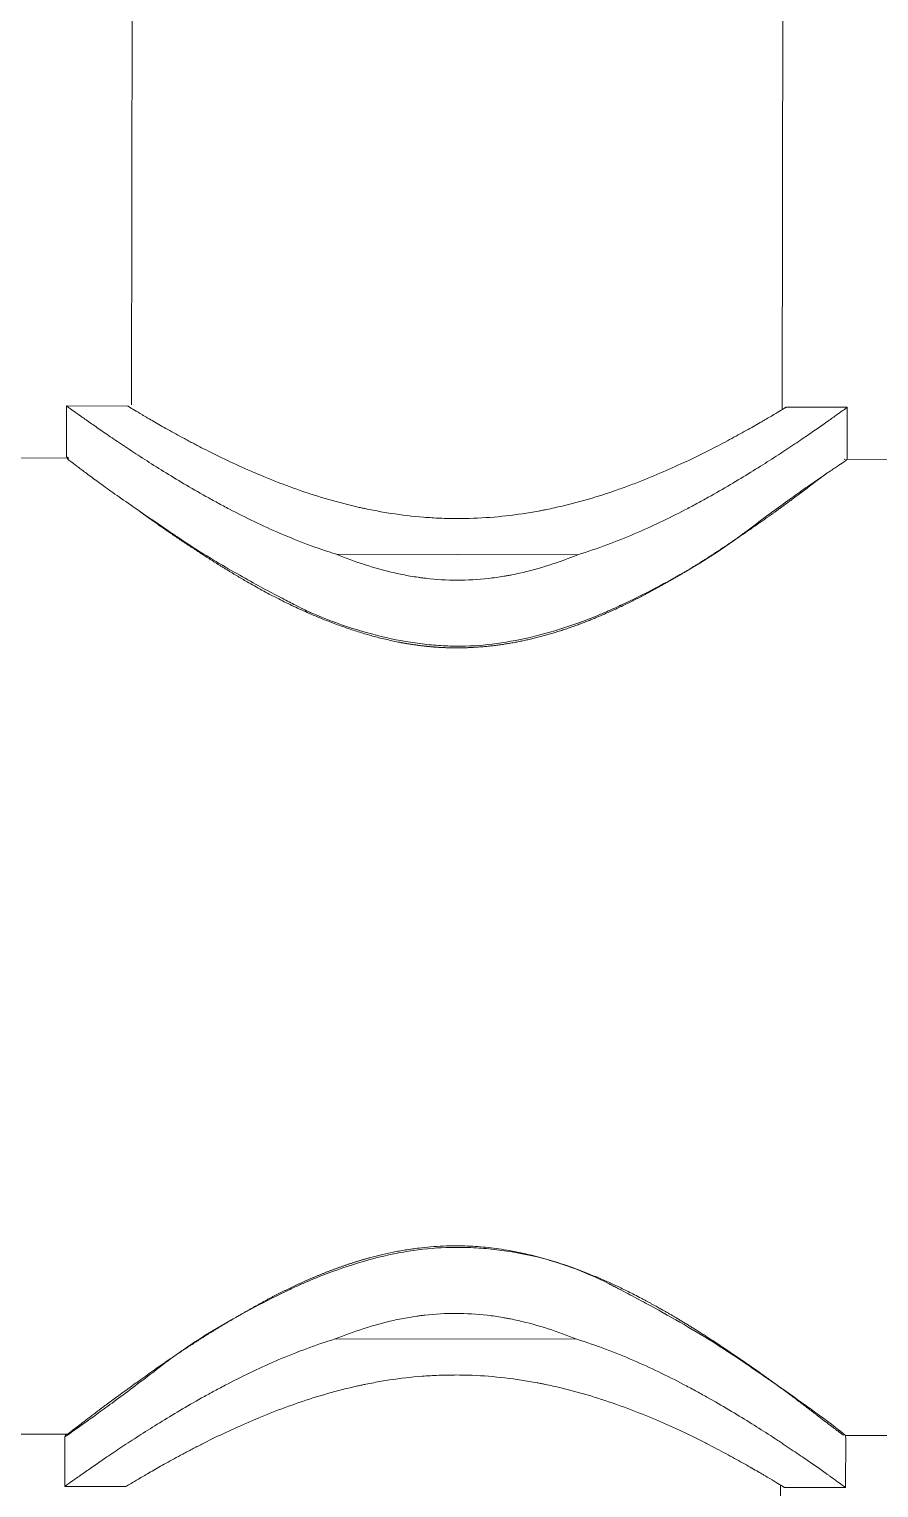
# Model space of a CAD drawing. Extents: x 16539 to 19738, y -91 to 2224.
# Drawn here: x 17496.1 to 17528.7, y 897.3 to 953.3 of the extents above; entities that cross this region are included whole.
import ezdxf

# ---------------------------------------------------------------- set-up
doc = ezdxf.new("R2010")
doc.units = 0
doc.header["$LTSCALE"] = 10
doc.header["$MEASUREMENT"] = 0
doc.layers.add('1', color=7, linetype='CONTINUOUS')

msp = doc.modelspace()

# ---------------------------------------------------------------- linework, layer by layer
at = {"layer": '1', "color": 7, "linetype": 'Continuous', "lineweight": 18}
for p, q in [((17500.242, 1079.198), (17500.023, 938.902)), ((17525.023, 938.71), (17525.228, 1070.347)), ((17497.523, 938.853), (17497.52, 936.953)), ((17499.873, 938.849), (17497.523, 938.853)), ((17527.523, 938.806), (17525.173, 938.809)), ((17527.523, 938.806), (17527.52, 936.906)), ((17497.565, 936.852), (17494.52, 936.857)), ((17532.52, 936.798), (17527.502, 936.806)), ((17517.174, 933.141), (17507.9, 933.155)), ((17517.127, 903.003), (17507.853, 903.018)), ((17464.462, 899.404), (17497.56, 899.352)), ((17527.449, 899.306), (17532.461, 899.298)), ((17497.461, 899.253), (17497.458, 897.353)), ((17527.461, 899.206), (17527.458, 897.306)), ((17497.458, 897.353), (17499.808, 897.349)), ((17524.082, 594.053), (17524.958, 897.39)), ((17525.108, 897.309), (17527.458, 897.306))]:
    msp.add_line(p, q, dxfattribs=at)
msp.add_ellipse((17497.561, 899.252), major_axis=(-0.0001, -0.1), ratio=0.999999, start_param=3.157307, end_param=4.712229, dxfattribs=at)
for points, knots in [([(17507.9, 933.155), (17507.519, 933.273), (17507.149, 933.4), (17506.429, 933.669), (17506.079, 933.811), (17505.395, 934.105), (17505.062, 934.257), (17504.412, 934.569), (17504.095, 934.728), (17503.631, 934.971), (17503.478, 935.052), (17503.251, 935.175), (17503.176, 935.216), (17503.028, 935.298), (17502.954, 935.338), (17502.59, 935.542), (17502.309, 935.705), (17501.767, 936.025), (17501.506, 936.184), (17501.004, 936.495), (17500.763, 936.647), (17500.301, 936.944), (17500.08, 937.089), (17499.764, 937.298), (17499.662, 937.366), (17499.465, 937.499), (17499.369, 937.563), (17499.093, 937.751), (17498.921, 937.869), (17498.606, 938.087), (17498.461, 938.188), (17498.266, 938.326), (17498.204, 938.369), (17498.117, 938.431), (17498.089, 938.45), (17498.048, 938.479), (17498.035, 938.489), (17498.009, 938.507), (17497.893, 938.589), (17497.798, 938.657), (17497.663, 938.754), (17497.611, 938.791), (17497.542, 938.84), (17497.524, 938.853), (17497.523, 938.853)], [0, 0, 0, 0, 0.0625, 0.0625, 0.125, 0.125, 0.1875, 0.1875, 0.25, 0.25, 0.28125, 0.28125, 0.296875, 0.296875, 0.3125, 0.3125, 0.375, 0.375, 0.4375, 0.4375, 0.5, 0.5, 0.5625, 0.5625, 0.59375, 0.59375, 0.625, 0.625, 0.6875, 0.6875, 0.75, 0.75, 0.78125, 0.78125, 0.796875, 0.796875, 0.804688, 0.804688, 0.8125, 0.875, 0.875, 0.9375, 0.9375, 1, 1, 1, 1]), ([(17499.873, 938.849), (17499.874, 938.849), (17499.896, 938.836), (17499.983, 938.784), (17500.047, 938.745), (17500.216, 938.644), (17500.321, 938.581), (17500.462, 938.497), (17500.478, 938.488), (17500.511, 938.469), (17500.561, 938.439), (17500.683, 938.368), (17500.798, 938.301), (17501.04, 938.16), (17501.22, 938.058), (17501.612, 937.838), (17501.825, 937.721), (17502.084, 937.582), (17502.113, 937.566), (17502.172, 937.535), (17502.26, 937.487), (17502.471, 937.376), (17502.659, 937.278), (17503.046, 937.081), (17503.318, 936.946), (17503.887, 936.674), (17504.185, 936.536), (17504.576, 936.364), (17504.655, 936.329), (17504.775, 936.278), (17504.815, 936.261), (17504.896, 936.227), (17505.098, 936.141), (17505.305, 936.057), (17505.808, 935.858), (17506.153, 935.729), (17506.863, 935.484), (17507.229, 935.367), (17507.983, 935.149), (17508.372, 935.048), (17508.823, 934.947), (17508.873, 934.936), (17508.974, 934.914), (17509.125, 934.882), (17509.48, 934.812), (17509.786, 934.759), (17510.403, 934.663), (17510.82, 934.614), (17511.452, 934.563), (17511.664, 934.55), (17511.984, 934.537), (17512.091, 934.534), (17512.253, 934.53), (17512.306, 934.529), (17512.414, 934.528), (17512.467, 934.527), (17512.949, 934.526), (17513.373, 934.542), (17514.215, 934.605), (17514.631, 934.652), (17515.251, 934.744), (17515.457, 934.779), (17515.712, 934.826), (17515.764, 934.836), (17515.865, 934.856), (17516.018, 934.886), (17516.168, 934.918), (17516.667, 935.027), (17517.056, 935.126), (17517.814, 935.341), (17518.184, 935.458), (17518.634, 935.612), (17518.724, 935.643), (17518.902, 935.706), (17518.99, 935.738), (17519.252, 935.834), (17519.423, 935.9), (17519.926, 936.097), (17520.249, 936.232), (17520.871, 936.504), (17521.169, 936.641), (17521.527, 936.811), (17521.633, 936.862), (17521.738, 936.913), (17521.807, 936.947), (17521.842, 936.964), (17522.013, 937.048), (17522.146, 937.115), (17522.533, 937.312), (17522.776, 937.439), (17523.229, 937.682), (17523.441, 937.798), (17523.831, 938.017), (17524.011, 938.119), (17524.194, 938.225), (17524.214, 938.237), (17524.254, 938.26), (17524.274, 938.271), (17524.331, 938.305), (17524.443, 938.37), (17524.544, 938.429), (17524.73, 938.54), (17524.834, 938.602), (17525.002, 938.704), (17525.066, 938.743), (17525.12, 938.776), (17525.13, 938.782), (17525.146, 938.792), (17525.166, 938.804), (17525.173, 938.809), (17525.173, 938.809)], [0, 0, 0, 0, 0.03125, 0.03125, 0.0625, 0.0625, 0.09375, 0.09375, 0.097656, 0.097656, 0.101563, 0.109375, 0.125, 0.125, 0.15625, 0.15625, 0.1875, 0.1875, 0.191406, 0.191406, 0.195313, 0.203125, 0.21875, 0.21875, 0.25, 0.25, 0.28125, 0.28125, 0.289063, 0.289063, 0.292969, 0.292969, 0.296875, 0.3125, 0.3125, 0.34375, 0.34375, 0.375, 0.375, 0.40625, 0.40625, 0.410156, 0.410156, 0.414063, 0.421875, 0.4375, 0.4375, 0.46875, 0.46875, 0.484375, 0.484375, 0.492188, 0.492188, 0.496094, 0.496094, 0.5, 0.5, 0.53125, 0.53125, 0.5625, 0.5625, 0.578125, 0.578125, 0.582031, 0.582031, 0.585938, 0.59375, 0.59375, 0.625, 0.625, 0.65625, 0.65625, 0.664063, 0.664063, 0.671875, 0.671875, 0.6875, 0.6875, 0.71875, 0.71875, 0.75, 0.75, 0.757813, 0.761719, 0.761719, 0.765625, 0.765625, 0.78125, 0.78125, 0.8125, 0.8125, 0.84375, 0.84375, 0.875, 0.875, 0.878906, 0.878906, 0.882813, 0.882813, 0.890625, 0.90625, 0.90625, 0.9375, 0.9375, 0.96875, 0.96875, 0.976563, 0.976563, 0.984375, 1, 1, 1, 1]), ([(17527.523, 938.806), (17527.524, 938.806), (17527.507, 938.793), (17527.44, 938.744), (17527.39, 938.708), (17527.257, 938.612), (17527.175, 938.552), (17527.027, 938.447), (17526.973, 938.408), (17526.901, 938.357), (17526.887, 938.347), (17526.857, 938.326), (17526.811, 938.294), (17526.764, 938.26), (17526.602, 938.146), (17526.458, 938.045), (17526.144, 937.828), (17525.973, 937.71), (17525.606, 937.461), (17525.409, 937.329), (17525.147, 937.156), (17525.094, 937.121), (17524.986, 937.05), (17524.823, 936.943), (17524.653, 936.833), (17524.306, 936.611), (17524.065, 936.459), (17523.562, 936.149), (17523.301, 935.99), (17522.757, 935.67), (17522.475, 935.508), (17522.109, 935.304), (17522.036, 935.263), (17521.887, 935.182), (17521.663, 935.06), (17521.435, 934.939), (17520.973, 934.699), (17520.657, 934.541), (17520.009, 934.233), (17519.676, 934.082), (17518.994, 933.791), (17518.644, 933.65), (17517.925, 933.383), (17517.555, 933.257), (17517.174, 933.141)], [0, 0, 0, 0, 0.0625, 0.0625, 0.125, 0.125, 0.1875, 0.1875, 0.21875, 0.21875, 0.226563, 0.226563, 0.234375, 0.25, 0.25, 0.3125, 0.3125, 0.375, 0.375, 0.4375, 0.4375, 0.453125, 0.453125, 0.46875, 0.5, 0.5, 0.5625, 0.5625, 0.625, 0.625, 0.6875, 0.6875, 0.703125, 0.703125, 0.71875, 0.75, 0.75, 0.8125, 0.8125, 0.875, 0.875, 0.9375, 0.9375, 1, 1, 1, 1]), ([(17497.589, 936.8), (17497.625, 936.771), (17497.677, 936.731), (17497.812, 936.626), (17497.896, 936.561), (17498.097, 936.408), (17498.215, 936.319), (17498.486, 936.118), (17498.64, 936.006), (17498.985, 935.756), (17499.176, 935.62), (17499.597, 935.322), (17499.826, 935.161), (17500.324, 934.816), (17500.593, 934.631), (17501.025, 934.336), (17501.174, 934.234), (17501.405, 934.078), (17501.522, 933.998), (17501.662, 933.904), (17501.733, 933.856), (17501.769, 933.832), (17501.786, 933.82), (17501.795, 933.814), (17501.8, 933.811), (17501.802, 933.809), (17501.803, 933.808), (17501.804, 933.808), (17501.804, 933.808), (17501.804, 933.808), (17501.804, 933.808), (17501.804, 933.808), (17501.804, 933.808), (17502.142, 933.58), (17502.476, 933.366), (17503.125, 932.964), (17503.44, 932.776), (17504.041, 932.428), (17504.326, 932.267), (17504.86, 931.972), (17505.108, 931.837), (17505.562, 931.595), (17505.768, 931.488), (17506.132, 931.3), (17506.291, 931.219), (17506.559, 931.084), (17506.668, 931.03), (17506.794, 930.968), (17506.83, 930.951), (17506.874, 930.931), (17506.893, 930.922), (17506.912, 930.913), (17506.92, 930.91), (17506.923, 930.908), (17506.925, 930.907), (17506.926, 930.907), (17506.927, 930.907), (17506.927, 930.907), (17506.927, 930.907), (17506.927, 930.907), (17506.927, 930.907), (17506.927, 930.907), (17506.927, 930.907), (17506.927, 930.907), (17507.446, 930.682), (17507.964, 930.487), (17508.99, 930.156), (17509.497, 930.02), (17510.494, 929.807), (17510.984, 929.73), (17511.701, 929.659), (17511.937, 929.642), (17512.286, 929.629), (17512.46, 929.625), (17512.66, 929.625), (17512.759, 929.627), (17512.809, 929.628), (17512.834, 929.628), (17512.846, 929.629), (17512.851, 929.629), (17512.855, 929.629), (17512.857, 929.629), (17513.302, 929.64), (17513.763, 929.682), (17514.716, 929.825), (17515.207, 929.926), (17516.214, 930.189), (17516.73, 930.35), (17517.514, 930.637), (17517.778, 930.74), (17518.175, 930.906), (17518.374, 930.992), (17518.606, 931.097), (17518.723, 931.151), (17518.781, 931.178), (17518.81, 931.192), (17518.824, 931.199), (17518.832, 931.202), (17518.835, 931.204), (17518.837, 931.205), (17518.838, 931.205), (17518.838, 931.205), (17518.839, 931.205), (17519.291, 931.419), (17519.732, 931.637), (17520.589, 932.085), (17521.005, 932.314), (17521.807, 932.783), (17522.193, 933.023), (17522.748, 933.391), (17523.019, 933.577), (17523.324, 933.797), (17523.474, 933.908), (17523.548, 933.964), (17523.585, 933.992), (17523.603, 934.006), (17523.612, 934.013), (17523.617, 934.016), (17523.619, 934.018), (17523.62, 934.019), (17523.621, 934.019), (17523.621, 934.02), (17523.621, 934.02), (17523.898, 934.232), (17524.164, 934.431), (17524.67, 934.806), (17524.911, 934.982), (17525.365, 935.309), (17525.578, 935.46), (17525.975, 935.739), (17526.159, 935.866), (17526.493, 936.097), (17526.645, 936.2), (17526.913, 936.383), (17527.03, 936.462), (17527.228, 936.597), (17527.309, 936.652), (17527.433, 936.738), (17527.476, 936.769), (17527.499, 936.788)], [0, 0, 0, 0, 0.03125, 0.03125, 0.0625, 0.0625, 0.09375, 0.09375, 0.125, 0.125, 0.15625, 0.15625, 0.1875, 0.1875, 0.21875, 0.21875, 0.234375, 0.234375, 0.242187, 0.246094, 0.248047, 0.249023, 0.249512, 0.249756, 0.249878, 0.249939, 0.249969, 0.249985, 0.249992, 0.249996, 0.249998, 0.249998, 0.25, 0.25, 0.265625, 0.265625, 0.28125, 0.28125, 0.296875, 0.296875, 0.3125, 0.3125, 0.328125, 0.328125, 0.34375, 0.34375, 0.359375, 0.359375, 0.367187, 0.367187, 0.371094, 0.373047, 0.374023, 0.374512, 0.374756, 0.374878, 0.374939, 0.374969, 0.374985, 0.374992, 0.374996, 0.374998, 0.374998, 0.375, 0.375, 0.40625, 0.40625, 0.4375, 0.4375, 0.46875, 0.46875, 0.484375, 0.484375, 0.492187, 0.496094, 0.498047, 0.499023, 0.499512, 0.499756, 0.499878, 0.499878, 0.5, 0.5, 0.53125, 0.53125, 0.5625, 0.5625, 0.59375, 0.59375, 0.609375, 0.609375, 0.617187, 0.621094, 0.623047, 0.624023, 0.624512, 0.624756, 0.624878, 0.624939, 0.624969, 0.624985, 0.624985, 0.625, 0.625, 0.65625, 0.65625, 0.6875, 0.6875, 0.71875, 0.71875, 0.734375, 0.742187, 0.746094, 0.748047, 0.749023, 0.749512, 0.749756, 0.749878, 0.749939, 0.749969, 0.749985, 0.749985, 0.75, 0.75, 0.78125, 0.78125, 0.8125, 0.8125, 0.84375, 0.84375, 0.875, 0.875, 0.90625, 0.90625, 0.9375, 0.9375, 0.96875, 0.96875, 1, 1, 1, 1]), ([(17523.985, 934.247), (17523.998, 934.257), (17524.028, 934.278), (17524.076, 934.312), (17524.132, 934.351), (17524.194, 934.395), (17524.264, 934.444), (17524.34, 934.498), (17524.423, 934.557), (17524.512, 934.62), (17524.607, 934.688), (17524.709, 934.761), (17524.815, 934.837), (17524.927, 934.918), (17525.043, 935.002), (17525.164, 935.09), (17525.288, 935.181), (17525.393, 935.258), (17525.505, 935.341), (17525.652, 935.45), (17525.873, 935.616), (17526.156, 935.829), (17526.376, 935.998), (17526.528, 936.114), (17526.605, 936.173), (17526.665, 936.219), (17526.699, 936.244), (17526.708, 936.252)], [0, 0, 0, 0, 0.011612, 0.025398, 0.041357, 0.05949, 0.079796, 0.102275, 0.126928, 0.153753, 0.182751, 0.213922, 0.247265, 0.282781, 0.32047, 0.360333, 0.402367, 0.446573, 0.469003, 0.522176, 0.606086, 0.72072, 0.866064, 0.905206, 0.944454, 0.983805, 1, 1, 1, 1]), ([(17501.712, 933.836), (17501.698, 933.845), (17501.67, 933.864), (17501.629, 933.893), (17501.588, 933.921), (17501.547, 933.949), (17501.506, 933.977), (17501.466, 934.005), (17501.425, 934.033), (17501.385, 934.061), (17501.345, 934.089), (17501.306, 934.117), (17501.266, 934.144), (17501.227, 934.172), (17501.188, 934.199), (17501.149, 934.226), (17501.11, 934.253), (17501.072, 934.28), (17501.034, 934.307), (17500.996, 934.334), (17500.958, 934.361), (17500.92, 934.387), (17500.883, 934.414), (17500.846, 934.44), (17500.809, 934.466), (17500.772, 934.492), (17500.735, 934.519), (17500.699, 934.544), (17500.663, 934.57), (17500.627, 934.596), (17500.591, 934.622), (17500.556, 934.647), (17500.52, 934.672), (17500.485, 934.698), (17500.45, 934.723), (17500.415, 934.748), (17500.392, 934.765), (17500.38, 934.773), (17500.38, 934.774)], [0, 0, 0, 0, 0.029146, 0.058254, 0.087324, 0.116357, 0.145352, 0.17431, 0.203231, 0.232115, 0.260963, 0.289774, 0.31855, 0.34729, 0.375995, 0.404665, 0.433299, 0.461899, 0.490465, 0.518997, 0.547495, 0.575959, 0.60439, 0.632788, 0.661153, 0.689486, 0.717786, 0.746055, 0.774292, 0.802497, 0.830671, 0.858815, 0.886928, 0.91501, 0.943063, 0.971086, 0.999079, 1, 1, 1, 1]), ([(17523.985, 934.247), (17523.972, 934.238), (17523.945, 934.22), (17523.905, 934.192), (17523.865, 934.165), (17523.825, 934.137), (17523.785, 934.11), (17523.745, 934.082), (17523.705, 934.054), (17523.665, 934.027), (17523.624, 933.999), (17523.584, 933.971), (17523.543, 933.944), (17523.503, 933.916), (17523.462, 933.888), (17523.421, 933.86), (17523.38, 933.833), (17523.339, 933.805), (17523.298, 933.777), (17523.257, 933.749), (17523.216, 933.721), (17523.175, 933.694), (17523.134, 933.666), (17523.092, 933.638), (17523.051, 933.61), (17523.009, 933.582), (17522.968, 933.554), (17522.926, 933.526), (17522.884, 933.498), (17522.843, 933.47), (17522.801, 933.443), (17522.759, 933.415), (17522.717, 933.387), (17522.675, 933.359), (17522.632, 933.331), (17522.59, 933.303), (17522.548, 933.275), (17522.505, 933.247), (17522.463, 933.22), (17522.42, 933.192), (17522.378, 933.164), (17522.335, 933.136), (17522.292, 933.109), (17522.249, 933.081), (17522.206, 933.053), (17522.163, 933.025), (17522.12, 932.998), (17522.077, 932.97), (17522.034, 932.943), (17521.991, 932.915), (17521.947, 932.887), (17521.904, 932.86), (17521.86, 932.832), (17521.817, 932.805), (17521.773, 932.778), (17521.729, 932.75), (17521.685, 932.723), (17521.641, 932.696), (17521.597, 932.668), (17521.553, 932.641), (17521.509, 932.614), (17521.465, 932.587), (17521.421, 932.56), (17521.376, 932.533), (17521.332, 932.506), (17521.287, 932.479), (17521.243, 932.452), (17521.198, 932.425), (17521.153, 932.398), (17521.108, 932.371), (17521.063, 932.345), (17521.018, 932.318), (17520.973, 932.291), (17520.928, 932.265), (17520.883, 932.238), (17520.838, 932.212), (17520.792, 932.185), (17520.747, 932.159), (17520.701, 932.133), (17520.656, 932.107), (17520.61, 932.081), (17520.565, 932.055), (17520.519, 932.029), (17520.473, 932.003), (17520.427, 931.977), (17520.381, 931.951), (17520.335, 931.925), (17520.289, 931.9), (17520.242, 931.874), (17520.196, 931.849), (17520.15, 931.823), (17520.103, 931.798), (17520.057, 931.772), (17520.01, 931.747), (17519.963, 931.722), (17519.916, 931.697), (17519.87, 931.672), (17519.823, 931.647), (17519.776, 931.622), (17519.728, 931.598), (17519.681, 931.573), (17519.634, 931.548), (17519.587, 931.524), (17519.539, 931.5), (17519.492, 931.475), (17519.444, 931.451), (17519.397, 931.427), (17519.349, 931.403), (17519.301, 931.379), (17519.253, 931.355), (17519.206, 931.331), (17519.158, 931.308), (17519.109, 931.284), (17519.061, 931.26), (17519.013, 931.237), (17518.965, 931.214), (17518.916, 931.191), (17518.868, 931.167), (17518.82, 931.144), (17518.771, 931.121), (17518.706, 931.091), (17518.626, 931.054), (17518.529, 931.009), (17518.432, 930.965), (17518.336, 930.922), (17518.239, 930.88), (17518.143, 930.837), (17518.046, 930.796), (17517.95, 930.755), (17517.853, 930.715), (17517.757, 930.675), (17517.66, 930.636), (17517.564, 930.598), (17517.467, 930.56), (17517.371, 930.523), (17517.274, 930.486), (17517.178, 930.45), (17517.082, 930.415), (17516.985, 930.38), (17516.889, 930.347), (17516.793, 930.313), (17516.697, 930.281), (17516.6, 930.249), (17516.504, 930.218), (17516.408, 930.187), (17516.312, 930.157), (17516.215, 930.128), (17516.119, 930.1), (17516.023, 930.072), (17515.927, 930.045), (17515.831, 930.018), (17515.735, 929.993), (17515.639, 929.968), (17515.543, 929.944), (17515.447, 929.92), (17515.351, 929.897), (17515.255, 929.875), (17515.159, 929.854), (17515.063, 929.833), (17514.967, 929.814), (17514.871, 929.795), (17514.776, 929.776), (17514.68, 929.759), (17514.584, 929.742), (17514.488, 929.726), (17514.392, 929.71), (17514.297, 929.696), (17514.201, 929.682), (17514.105, 929.669), (17514.01, 929.656), (17513.914, 929.645), (17513.818, 929.634), (17513.723, 929.624), (17513.627, 929.614), (17513.532, 929.606), (17513.436, 929.598), (17513.341, 929.591), (17513.245, 929.585), (17513.181, 929.581), (17513.15, 929.579)], [0, 0, 0, 0, 0.00503, 0.010051, 0.015065, 0.020071, 0.025068, 0.030058, 0.035039, 0.040013, 0.044979, 0.049937, 0.054887, 0.05983, 0.064765, 0.069692, 0.074611, 0.079523, 0.084427, 0.089324, 0.094213, 0.099095, 0.103969, 0.108836, 0.113695, 0.118548, 0.123392, 0.12823, 0.13306, 0.137884, 0.1427, 0.147509, 0.152311, 0.157105, 0.161893, 0.166674, 0.171448, 0.176215, 0.180976, 0.185729, 0.190476, 0.195216, 0.199949, 0.204676, 0.209396, 0.214109, 0.218816, 0.223517, 0.228211, 0.232899, 0.23758, 0.242255, 0.246924, 0.251586, 0.256243, 0.260893, 0.265537, 0.270175, 0.274807, 0.279433, 0.284053, 0.288667, 0.293276, 0.297878, 0.302475, 0.307066, 0.311651, 0.316231, 0.320805, 0.325374, 0.329937, 0.334494, 0.339046, 0.343593, 0.348135, 0.352671, 0.357202, 0.361728, 0.366248, 0.370764, 0.375274, 0.37978, 0.384281, 0.388776, 0.393267, 0.397753, 0.402234, 0.40671, 0.411182, 0.415649, 0.420112, 0.42457, 0.429023, 0.433472, 0.437917, 0.442358, 0.446794, 0.451225, 0.455653, 0.460076, 0.464496, 0.468911, 0.473322, 0.47773, 0.482133, 0.486533, 0.490928, 0.49532, 0.499709, 0.504093, 0.508474, 0.512852, 0.517226, 0.521596, 0.525963, 0.530327, 0.534687, 0.539044, 0.543398, 0.547749, 0.552097, 0.560704, 0.569272, 0.577798, 0.586286, 0.594733, 0.603142, 0.611513, 0.619845, 0.62814, 0.636398, 0.644619, 0.652804, 0.660954, 0.669068, 0.677148, 0.685194, 0.693206, 0.701185, 0.709132, 0.717047, 0.72493, 0.732782, 0.740604, 0.748396, 0.756159, 0.763893, 0.771599, 0.779278, 0.78693, 0.794555, 0.802155, 0.809729, 0.81728, 0.824806, 0.832309, 0.83979, 0.847248, 0.854686, 0.862102, 0.869499, 0.876876, 0.884235, 0.891576, 0.898899, 0.906206, 0.913497, 0.920772, 0.928033, 0.935281, 0.942515, 0.949736, 0.956946, 0.964145, 0.971334, 0.978513, 0.985683, 0.992845, 1, 1, 1, 1]), ([(17513.15, 929.579), (17513.134, 929.578), (17513.102, 929.576), (17513.054, 929.574), (17513.006, 929.571), (17512.959, 929.569), (17512.911, 929.567), (17512.863, 929.566), (17512.815, 929.564), (17512.767, 929.563), (17512.719, 929.562), (17512.671, 929.561), (17512.623, 929.56), (17512.575, 929.56), (17512.527, 929.56), (17512.479, 929.56), (17512.431, 929.56), (17512.383, 929.561), (17512.334, 929.561), (17512.286, 929.562), (17512.238, 929.563), (17512.19, 929.565), (17512.141, 929.566), (17512.093, 929.568), (17512.044, 929.57), (17511.996, 929.572), (17511.947, 929.575), (17511.899, 929.577), (17511.85, 929.58), (17511.802, 929.583), (17511.753, 929.586), (17511.704, 929.59), (17511.656, 929.594), (17511.607, 929.597), (17511.558, 929.602), (17511.509, 929.606), (17511.46, 929.611), (17511.412, 929.615), (17511.363, 929.62), (17511.314, 929.626), (17511.265, 929.631), (17511.216, 929.637), (17511.167, 929.642), (17511.117, 929.649), (17511.068, 929.655), (17511.019, 929.661), (17510.97, 929.668), (17510.921, 929.675), (17510.871, 929.682), (17510.822, 929.689), (17510.773, 929.697), (17510.723, 929.705), (17510.674, 929.713), (17510.625, 929.721), (17510.575, 929.729), (17510.526, 929.738), (17510.476, 929.747), (17510.426, 929.756), (17510.377, 929.765), (17510.18, 929.802), (17509.834, 929.876), (17509.344, 929.998), (17508.852, 930.139), (17508.359, 930.298), (17507.864, 930.474), (17507.334, 930.68), (17506.771, 930.918), (17506.181, 931.189), (17505.599, 931.478), (17505.025, 931.782), (17504.618, 932.01), (17504.368, 932.155), (17504.271, 932.211), (17504.174, 932.268), (17504.077, 932.325), (17503.981, 932.383), (17503.884, 932.441), (17503.788, 932.499), (17503.692, 932.558), (17503.596, 932.616), (17503.5, 932.676), (17503.405, 932.735), (17503.309, 932.795), (17503.214, 932.855), (17503.119, 932.915), (17503.024, 932.975), (17502.929, 933.036), (17502.835, 933.097), (17502.74, 933.158), (17502.646, 933.219), (17502.552, 933.28), (17502.458, 933.342), (17502.364, 933.403), (17502.27, 933.465), (17502.177, 933.527), (17502.084, 933.589), (17501.99, 933.65), (17501.897, 933.712), (17501.804, 933.774), (17501.743, 933.815), (17501.712, 933.836)], [0, 0, 0, 0, 0.003526, 0.007053, 0.010582, 0.014111, 0.017643, 0.021175, 0.02471, 0.028246, 0.031784, 0.035324, 0.038867, 0.042411, 0.045958, 0.049508, 0.05306, 0.056615, 0.060173, 0.063733, 0.067297, 0.070864, 0.074434, 0.078007, 0.081585, 0.085165, 0.08875, 0.092338, 0.09593, 0.099527, 0.103127, 0.106732, 0.110341, 0.113955, 0.117573, 0.121197, 0.124824, 0.128457, 0.132095, 0.135738, 0.139387, 0.143041, 0.1467, 0.150365, 0.154035, 0.157712, 0.161394, 0.165082, 0.168776, 0.172477, 0.176183, 0.179897, 0.183616, 0.187343, 0.191076, 0.194816, 0.198562, 0.202316, 0.206077, 0.209845, 0.247192, 0.285154, 0.32381, 0.363234, 0.403495, 0.444661, 0.495409, 0.546886, 0.599196, 0.652434, 0.706692, 0.716182, 0.725712, 0.735284, 0.744898, 0.754554, 0.764253, 0.773995, 0.78378, 0.79361, 0.803483, 0.813402, 0.823366, 0.833375, 0.84343, 0.853531, 0.863679, 0.873873, 0.884115, 0.894405, 0.904743, 0.915129, 0.925564, 0.936048, 0.946582, 0.957165, 0.967798, 0.978481, 0.989215, 1, 1, 1, 1]), ([(17507.9, 933.155), (17508.26, 933.008), (17508.627, 932.872), (17509.374, 932.631), (17509.754, 932.525), (17510.337, 932.394), (17510.533, 932.354), (17510.831, 932.303), (17510.93, 932.287), (17511.081, 932.265), (17511.131, 932.258), (17511.232, 932.245), (17511.282, 932.239), (17511.734, 932.186), (17512.135, 932.163), (17512.935, 932.161), (17513.335, 932.184), (17513.933, 932.251), (17514.132, 932.279), (17514.381, 932.321), (17514.431, 932.33), (17514.53, 932.348), (17514.679, 932.376), (17514.826, 932.407), (17515.314, 932.515), (17515.696, 932.62), (17516.446, 932.86), (17516.813, 932.994), (17517.174, 933.141)], [0, 0, 0, 0, 0.125, 0.125, 0.25, 0.25, 0.3125, 0.3125, 0.34375, 0.34375, 0.359375, 0.359375, 0.375, 0.375, 0.5, 0.5, 0.625, 0.625, 0.6875, 0.6875, 0.703125, 0.703125, 0.71875, 0.75, 0.75, 0.875, 0.875, 1, 1, 1, 1]), ([(17520.542, 904.064), (17520.525, 904.074), (17520.489, 904.095), (17520.431, 904.128), (17520.367, 904.164), (17520.296, 904.204), (17520.218, 904.248), (17520.133, 904.295), (17520.041, 904.345), (17519.942, 904.399), (17519.836, 904.457), (17519.723, 904.517), (17519.561, 904.603), (17519.355, 904.71), (17519.113, 904.832), (17518.883, 904.945), (17518.6, 905.08), (17518.242, 905.244), (17517.789, 905.44), (17517.29, 905.639), (17516.821, 905.809), (17516.401, 905.949), (17516.043, 906.058), (17515.68, 906.16), (17515.31, 906.252), (17514.935, 906.336), (17514.544, 906.411), (17514.141, 906.476), (17513.731, 906.527), (17513.331, 906.564), (17512.924, 906.587), (17512.483, 906.596), (17512.007, 906.587), (17511.529, 906.557), (17511.045, 906.508), (17510.564, 906.439), (17510.08, 906.351), (17509.632, 906.252), (17509.31, 906.171), (17509.098, 906.113), (17508.986, 906.081), (17508.874, 906.049), (17508.763, 906.015), (17508.651, 905.981), (17508.541, 905.946), (17508.43, 905.91), (17508.32, 905.874), (17508.21, 905.836), (17508.1, 905.798), (17507.991, 905.76), (17507.882, 905.72), (17507.773, 905.68), (17507.665, 905.639), (17507.557, 905.598), (17507.45, 905.556), (17507.343, 905.513), (17507.236, 905.47), (17507.13, 905.426), (17507.024, 905.381), (17506.918, 905.336), (17506.813, 905.291), (17506.708, 905.244), (17506.603, 905.198), (17506.499, 905.151), (17506.395, 905.103), (17506.292, 905.055), (17506.189, 905.007), (17506.087, 904.958), (17505.984, 904.908), (17505.883, 904.858), (17505.781, 904.808), (17505.68, 904.758), (17505.579, 904.707), (17505.513, 904.673), (17505.479, 904.656)], [0, 0, 0, 0, 0.004069, 0.008649, 0.01374, 0.019341, 0.025453, 0.032076, 0.039209, 0.046854, 0.055009, 0.063676, 0.072855, 0.091996, 0.109997, 0.126857, 0.142574, 0.171776, 0.203494, 0.237734, 0.274496, 0.297646, 0.320891, 0.344236, 0.367685, 0.391241, 0.414898, 0.44071, 0.465769, 0.490079, 0.513641, 0.539612, 0.570027, 0.599798, 0.626564, 0.658387, 0.688356, 0.716462, 0.742698, 0.7499, 0.757111, 0.76433, 0.771559, 0.778797, 0.786044, 0.7933, 0.800566, 0.80784, 0.815124, 0.822416, 0.829717, 0.837027, 0.844345, 0.851671, 0.859005, 0.866347, 0.873698, 0.881057, 0.888425, 0.895801, 0.903187, 0.910581, 0.917984, 0.925396, 0.932816, 0.940246, 0.947685, 0.955132, 0.962589, 0.970054, 0.977527, 0.98501, 0.992501, 1, 1, 1, 1]), ([(17527.447, 899.318), (17527.43, 899.333), (17527.396, 899.36), (17527.294, 899.442), (17527.225, 899.496), (17527.052, 899.631), (17526.946, 899.711), (17526.697, 899.898), (17526.553, 900.005), (17526.225, 900.245), (17526.041, 900.378), (17525.632, 900.671), (17525.407, 900.831), (17524.914, 901.177), (17524.647, 901.363), (17524.215, 901.661), (17524.066, 901.764), (17523.835, 901.924), (17523.717, 902.005), (17523.576, 902.101), (17523.505, 902.15), (17523.469, 902.174), (17523.451, 902.187), (17523.442, 902.193), (17523.437, 902.196), (17523.435, 902.197), (17523.434, 902.198), (17523.434, 902.199), (17523.433, 902.199), (17523.079, 902.441), (17522.706, 902.684), (17521.924, 903.17), (17521.515, 903.413), (17520.667, 903.901), (17520.227, 904.146), (17519.548, 904.513), (17519.318, 904.636), (17518.969, 904.82), (17518.794, 904.912), (17518.587, 905.02), (17518.483, 905.074), (17518.431, 905.101), (17518.405, 905.114), (17518.394, 905.12), (17518.386, 905.124), (17518.383, 905.126), (17517.907, 905.371), (17517.423, 905.583), (17516.434, 905.943), (17515.929, 906.092), (17514.903, 906.326), (17514.382, 906.411), (17513.594, 906.492), (17513.33, 906.511), (17512.932, 906.528), (17512.733, 906.533), (17512.501, 906.534), (17512.384, 906.533), (17512.326, 906.533), (17512.297, 906.532), (17512.282, 906.532), (17512.275, 906.532), (17512.271, 906.532), (17512.269, 906.532), (17512.269, 906.532), (17512.268, 906.532), (17512.268, 906.532), (17511.813, 906.524), (17511.339, 906.484), (17510.359, 906.341), (17509.852, 906.238), (17508.814, 905.969), (17508.282, 905.802), (17507.472, 905.505), (17507.201, 905.398), (17506.791, 905.226), (17506.586, 905.137), (17506.346, 905.028), (17506.226, 904.972), (17506.166, 904.943), (17506.135, 904.929), (17506.12, 904.922), (17506.113, 904.919), (17506.109, 904.917), (17506.107, 904.916), (17506.107, 904.915), (17506.106, 904.915), (17506.106, 904.915), (17505.64, 904.693), (17505.185, 904.466), (17504.303, 904.003), (17503.875, 903.765), (17503.052, 903.281), (17502.657, 903.033), (17502.09, 902.655), (17501.813, 902.463), (17501.503, 902.237), (17501.351, 902.123), (17501.276, 902.065), (17501.239, 902.037), (17501.22, 902.022), (17501.211, 902.015), (17501.206, 902.011), (17501.204, 902.01), (17501.203, 902.009), (17501.202, 902.008), (17501.202, 902.008), (17501.202, 902.008), (17500.905, 901.778), (17500.341, 901.348), (17499.593, 900.788), (17499.164, 900.473), (17498.771, 900.186), (17498.593, 900.056), (17498.274, 899.827), (17498.134, 899.726), (17497.892, 899.554), (17497.79, 899.482), (17497.627, 899.368), (17497.566, 899.324), (17497.483, 899.267), (17497.462, 899.253), (17497.461, 899.253)], [0, 0, 0, 0, 0.03125, 0.03125, 0.0625, 0.0625, 0.09375, 0.09375, 0.125, 0.125, 0.15625, 0.15625, 0.1875, 0.1875, 0.21875, 0.21875, 0.234375, 0.234375, 0.242187, 0.246094, 0.248047, 0.249023, 0.249512, 0.249756, 0.249878, 0.249939, 0.249969, 0.249969, 0.25, 0.25, 0.28125, 0.28125, 0.3125, 0.3125, 0.34375, 0.34375, 0.359375, 0.359375, 0.367187, 0.371094, 0.373047, 0.374023, 0.374512, 0.374756, 0.374756, 0.375, 0.375, 0.40625, 0.40625, 0.4375, 0.4375, 0.46875, 0.46875, 0.484375, 0.484375, 0.492187, 0.496094, 0.498047, 0.499023, 0.499512, 0.499756, 0.499878, 0.499939, 0.499969, 0.499985, 0.499985, 0.5, 0.5, 0.53125, 0.53125, 0.5625, 0.5625, 0.59375, 0.59375, 0.609375, 0.609375, 0.617188, 0.621094, 0.623047, 0.624023, 0.624512, 0.624756, 0.624878, 0.624939, 0.624969, 0.624985, 0.624985, 0.625, 0.625, 0.65625, 0.65625, 0.6875, 0.6875, 0.71875, 0.71875, 0.734375, 0.742187, 0.746094, 0.748047, 0.749023, 0.749512, 0.749756, 0.749878, 0.749939, 0.749969, 0.749985, 0.749985, 0.75, 0.75, 0.78125, 0.8125, 0.84375, 0.84375, 0.875, 0.875, 0.90625, 0.90625, 0.9375, 0.9375, 0.96875, 0.96875, 1, 1, 1, 1]), ([(17501.026, 901.917), (17501.038, 901.926), (17501.064, 901.943), (17501.102, 901.97), (17501.14, 901.996), (17501.178, 902.023), (17501.217, 902.049), (17501.255, 902.076), (17501.294, 902.103), (17501.333, 902.13), (17501.373, 902.157), (17501.412, 902.184), (17501.452, 902.211), (17501.492, 902.238), (17501.531, 902.265), (17501.572, 902.292), (17501.612, 902.32), (17501.653, 902.347), (17501.693, 902.374), (17501.734, 902.402), (17501.775, 902.429), (17501.816, 902.457), (17501.858, 902.485), (17501.899, 902.512), (17501.941, 902.54), (17501.983, 902.568), (17502.025, 902.596), (17502.068, 902.624), (17502.11, 902.652), (17502.153, 902.68), (17502.196, 902.708), (17502.239, 902.736), (17502.282, 902.764), (17502.325, 902.792), (17502.369, 902.82), (17502.413, 902.849), (17502.457, 902.877), (17502.501, 902.905), (17502.545, 902.934), (17502.59, 902.962), (17502.634, 902.991), (17502.679, 903.019), (17502.724, 903.048), (17502.77, 903.076), (17502.815, 903.105), (17502.861, 903.134), (17502.906, 903.162), (17502.952, 903.191), (17502.998, 903.22), (17503.045, 903.249), (17503.091, 903.278), (17503.138, 903.307), (17503.185, 903.335), (17503.232, 903.364), (17503.279, 903.393), (17503.326, 903.422), (17503.374, 903.451), (17503.422, 903.48), (17503.47, 903.51), (17503.518, 903.539), (17503.566, 903.568), (17503.614, 903.597), (17503.663, 903.626), (17503.712, 903.655), (17503.761, 903.685), (17503.81, 903.714), (17503.859, 903.743), (17503.909, 903.772), (17503.959, 903.802), (17504.009, 903.831), (17504.059, 903.86), (17504.109, 903.89), (17504.159, 903.919), (17504.21, 903.948), (17504.261, 903.978), (17504.312, 904.007), (17504.363, 904.036), (17504.414, 904.066), (17504.466, 904.095), (17504.518, 904.125), (17504.57, 904.154), (17504.622, 904.184), (17504.674, 904.213), (17504.726, 904.243), (17504.779, 904.272), (17504.832, 904.302), (17504.885, 904.331), (17504.938, 904.361), (17504.991, 904.39), (17505.045, 904.42), (17505.098, 904.449), (17505.152, 904.479), (17505.206, 904.508), (17505.261, 904.538), (17505.315, 904.567), (17505.37, 904.597), (17505.424, 904.626), (17505.461, 904.646), (17505.479, 904.656)], [0, 0, 0, 0, 0.010094, 0.020192, 0.030293, 0.040399, 0.050508, 0.060621, 0.070739, 0.080861, 0.090987, 0.101118, 0.111253, 0.121393, 0.131538, 0.141688, 0.151843, 0.162003, 0.172168, 0.182338, 0.192514, 0.202695, 0.212882, 0.223075, 0.233273, 0.243478, 0.253688, 0.263905, 0.274127, 0.284356, 0.294592, 0.304834, 0.315082, 0.325338, 0.3356, 0.345869, 0.356145, 0.366428, 0.376718, 0.387016, 0.397321, 0.407633, 0.417954, 0.428281, 0.438617, 0.44896, 0.459312, 0.469671, 0.480039, 0.490415, 0.5008, 0.511192, 0.521594, 0.532004, 0.542423, 0.55285, 0.563287, 0.573732, 0.584187, 0.594651, 0.605124, 0.615607, 0.626099, 0.6366, 0.647112, 0.657633, 0.668164, 0.678705, 0.689256, 0.699817, 0.710388, 0.72097, 0.731562, 0.742164, 0.752777, 0.763401, 0.774035, 0.784681, 0.795337, 0.806004, 0.816683, 0.827372, 0.838073, 0.848786, 0.859509, 0.870245, 0.880992, 0.89175, 0.902521, 0.913303, 0.924097, 0.934904, 0.945722, 0.956553, 0.967396, 0.978252, 0.98912, 1, 1, 1, 1]), ([(17507.853, 903.018), (17508.214, 903.164), (17508.581, 903.298), (17509.328, 903.537), (17509.709, 903.642), (17510.292, 903.772), (17510.489, 903.81), (17510.786, 903.861), (17510.886, 903.876), (17511.037, 903.897), (17511.087, 903.904), (17511.188, 903.917), (17511.238, 903.923), (17511.69, 903.974), (17512.091, 903.997), (17512.891, 903.996), (17513.291, 903.972), (17513.889, 903.903), (17514.088, 903.874), (17514.336, 903.831), (17514.386, 903.823), (17514.485, 903.804), (17514.634, 903.776), (17514.781, 903.744), (17515.269, 903.635), (17515.651, 903.528), (17516.4, 903.286), (17516.766, 903.151), (17517.127, 903.003)], [0, 0, 0, 0, 0.125, 0.125, 0.25, 0.25, 0.3125, 0.3125, 0.34375, 0.34375, 0.359375, 0.359375, 0.375, 0.375, 0.5, 0.5, 0.625, 0.625, 0.6875, 0.6875, 0.703125, 0.703125, 0.71875, 0.75, 0.75, 0.875, 0.875, 1, 1, 1, 1]), ([(17527.373, 899.315), (17527.372, 899.315), (17527.371, 899.316), (17527.37, 899.317), (17527.368, 899.319), (17527.365, 899.321), (17527.362, 899.324), (17527.358, 899.327), (17527.353, 899.331), (17527.347, 899.335), (17527.34, 899.34), (17527.332, 899.347), (17527.322, 899.354), (17527.312, 899.362), (17527.299, 899.371), (17527.285, 899.382), (17527.27, 899.394), (17527.252, 899.407), (17527.231, 899.423), (17527.209, 899.44), (17527.184, 899.459), (17527.156, 899.48), (17527.125, 899.504), (17527.09, 899.53), (17527.053, 899.558), (17527.011, 899.589), (17526.966, 899.624), (17526.917, 899.661), (17526.863, 899.701), (17526.809, 899.742), (17526.756, 899.782), (17526.704, 899.821), (17526.648, 899.864), (17526.588, 899.91), (17526.523, 899.96), (17526.453, 900.014), (17526.377, 900.072), (17526.297, 900.134), (17526.187, 900.219), (17526.052, 900.322), (17525.898, 900.44), (17525.761, 900.544), (17525.644, 900.633), (17525.549, 900.705), (17525.478, 900.758), (17525.432, 900.793), (17525.398, 900.818), (17525.368, 900.84), (17525.333, 900.866), (17525.298, 900.892), (17525.263, 900.918), (17525.229, 900.944), (17525.194, 900.969), (17525.16, 900.994), (17525.126, 901.02), (17525.092, 901.045), (17525.058, 901.07), (17525.024, 901.095), (17524.99, 901.119), (17524.957, 901.144), (17524.923, 901.168), (17524.89, 901.193), (17524.857, 901.217), (17524.824, 901.241), (17524.792, 901.265), (17524.759, 901.288), (17524.727, 901.312), (17524.695, 901.335), (17524.663, 901.358), (17524.632, 901.381), (17524.6, 901.403), (17524.569, 901.426), (17524.538, 901.448), (17524.508, 901.47), (17524.477, 901.492), (17524.447, 901.514), (17524.417, 901.535), (17524.388, 901.556), (17524.359, 901.577), (17524.329, 901.598), (17524.301, 901.619), (17524.272, 901.639), (17524.244, 901.659), (17524.216, 901.679), (17524.189, 901.698), (17524.161, 901.718), (17524.134, 901.737), (17524.108, 901.756), (17524.081, 901.774), (17524.055, 901.793), (17524.03, 901.811), (17524.004, 901.829), (17523.979, 901.847), (17523.955, 901.864), (17523.93, 901.881), (17523.906, 901.898), (17523.883, 901.915), (17523.859, 901.931), (17523.836, 901.947), (17523.814, 901.963), (17523.791, 901.978), (17523.77, 901.994), (17523.748, 902.009), (17523.727, 902.023), (17523.706, 902.038), (17523.686, 902.052), (17523.666, 902.066), (17523.646, 902.08), (17523.627, 902.093), (17523.608, 902.106), (17523.589, 902.119), (17523.571, 902.131), (17523.553, 902.144), (17523.536, 902.156), (17523.519, 902.167), (17523.503, 902.179), (17523.487, 902.19), (17523.471, 902.201), (17523.456, 902.211), (17523.441, 902.221), (17523.426, 902.231), (17523.412, 902.241), (17523.398, 902.251), (17523.385, 902.26), (17523.372, 902.268), (17523.36, 902.277), (17523.348, 902.285), (17523.336, 902.293), (17523.325, 902.301), (17523.314, 902.308), (17523.304, 902.315), (17523.294, 902.322), (17523.285, 902.328), (17523.276, 902.335), (17523.267, 902.341), (17523.259, 902.346), (17523.251, 902.351), (17523.244, 902.356), (17523.237, 902.361), (17523.23, 902.365), (17523.224, 902.37), (17523.219, 902.373), (17523.214, 902.377), (17523.209, 902.38), (17523.205, 902.383), (17523.201, 902.386), (17523.197, 902.388), (17523.168, 902.408), (17523.113, 902.446), (17523.031, 902.501), (17522.95, 902.556), (17522.87, 902.611), (17522.789, 902.665), (17522.71, 902.718), (17522.631, 902.771), (17522.552, 902.823), (17522.474, 902.874), (17522.397, 902.925), (17522.32, 902.975), (17522.244, 903.025), (17522.168, 903.074), (17522.093, 903.122), (17522.019, 903.169), (17521.946, 903.216), (17521.873, 903.262), (17521.801, 903.308), (17521.73, 903.353), (17521.659, 903.397), (17521.59, 903.44), (17521.521, 903.483), (17521.453, 903.525), (17521.386, 903.566), (17521.319, 903.606), (17521.254, 903.646), (17521.19, 903.685), (17521.126, 903.723), (17521.063, 903.761), (17521.001, 903.797), (17520.941, 903.833), (17520.881, 903.869), (17520.822, 903.903), (17520.764, 903.937), (17520.707, 903.97), (17520.651, 904.002), (17520.597, 904.034), (17520.56, 904.054), (17520.542, 904.064)], [0, 0, 0, 0, 0.001864, 0.004195, 0.006994, 0.01026, 0.013993, 0.018194, 0.022862, 0.027998, 0.0336, 0.03967, 0.046207, 0.05321, 0.06068, 0.068617, 0.077019, 0.085888, 0.095221, 0.105019, 0.115283, 0.126011, 0.137205, 0.148863, 0.160985, 0.173573, 0.186625, 0.200142, 0.214123, 0.228568, 0.24001, 0.252, 0.264538, 0.277624, 0.291259, 0.305442, 0.320174, 0.335454, 0.351283, 0.3805, 0.405959, 0.427659, 0.445599, 0.459778, 0.470196, 0.476852, 0.479746, 0.4847, 0.489608, 0.494469, 0.499285, 0.504053, 0.508776, 0.513452, 0.518082, 0.522665, 0.527202, 0.531693, 0.536137, 0.540535, 0.544887, 0.549192, 0.553451, 0.557663, 0.561829, 0.565948, 0.570021, 0.574048, 0.578028, 0.581962, 0.58585, 0.589691, 0.593486, 0.597234, 0.600936, 0.604592, 0.608201, 0.611764, 0.61528, 0.61875, 0.622174, 0.625551, 0.628882, 0.632167, 0.635405, 0.638597, 0.641742, 0.644841, 0.647893, 0.650899, 0.653859, 0.656772, 0.659639, 0.66246, 0.665234, 0.667961, 0.670642, 0.673277, 0.675865, 0.678407, 0.680903, 0.683352, 0.685754, 0.68811, 0.69042, 0.692684, 0.694901, 0.697071, 0.699195, 0.701273, 0.703304, 0.705289, 0.707227, 0.709119, 0.710965, 0.712764, 0.714516, 0.716223, 0.717883, 0.719496, 0.721063, 0.722583, 0.724058, 0.725485, 0.726866, 0.728201, 0.72949, 0.730732, 0.731927, 0.733076, 0.734179, 0.735235, 0.736245, 0.737208, 0.738125, 0.738995, 0.739819, 0.740597, 0.741328, 0.742013, 0.742651, 0.743243, 0.743788, 0.744287, 0.74474, 0.745146, 0.745505, 0.745818, 0.754483, 0.763041, 0.771492, 0.779837, 0.788075, 0.796206, 0.804231, 0.812148, 0.819959, 0.827664, 0.835261, 0.842752, 0.850136, 0.857413, 0.864584, 0.871647, 0.878604, 0.885454, 0.892197, 0.898834, 0.905363, 0.911786, 0.918102, 0.92431, 0.930412, 0.936407, 0.942295, 0.948076, 0.953751, 0.959318, 0.964778, 0.970131, 0.975377, 0.980515, 0.985547, 0.990472, 0.995289, 1, 1, 1, 1]), ([(17507.853, 903.018), (17507.472, 902.901), (17507.102, 902.775), (17506.381, 902.508), (17506.03, 902.368), (17505.345, 902.076), (17505.012, 901.925), (17504.361, 901.615), (17504.043, 901.457), (17503.578, 901.215), (17503.425, 901.134), (17503.198, 901.012), (17503.123, 900.972), (17502.974, 900.89), (17502.9, 900.85), (17502.535, 900.647), (17502.254, 900.485), (17501.711, 900.166), (17501.45, 900.009), (17500.947, 899.7), (17500.705, 899.548), (17500.242, 899.252), (17500.021, 899.108), (17499.704, 898.9), (17499.602, 898.832), (17499.404, 898.7), (17499.308, 898.636), (17499.031, 898.449), (17498.86, 898.332), (17498.543, 898.115), (17498.399, 898.014), (17498.203, 897.877), (17498.141, 897.834), (17498.054, 897.773), (17498.026, 897.753), (17497.985, 897.724), (17497.971, 897.715), (17497.945, 897.696), (17497.829, 897.615), (17497.734, 897.547), (17497.598, 897.451), (17497.547, 897.414), (17497.477, 897.365), (17497.459, 897.353), (17497.458, 897.353)], [0, 0, 0, 0, 0.0625, 0.0625, 0.125, 0.125, 0.1875, 0.1875, 0.25, 0.25, 0.28125, 0.28125, 0.296875, 0.296875, 0.3125, 0.3125, 0.375, 0.375, 0.4375, 0.4375, 0.5, 0.5, 0.5625, 0.5625, 0.59375, 0.59375, 0.625, 0.625, 0.6875, 0.6875, 0.75, 0.75, 0.78125, 0.78125, 0.796875, 0.796875, 0.804688, 0.804688, 0.8125, 0.875, 0.875, 0.9375, 0.9375, 1, 1, 1, 1]), ([(17527.458, 897.306), (17527.459, 897.306), (17527.442, 897.318), (17527.376, 897.368), (17527.326, 897.404), (17527.193, 897.501), (17527.111, 897.56), (17526.963, 897.667), (17526.91, 897.705), (17526.838, 897.756), (17526.823, 897.767), (17526.794, 897.788), (17526.748, 897.82), (17526.701, 897.854), (17526.539, 897.968), (17526.396, 898.069), (17526.082, 898.288), (17525.912, 898.406), (17525.546, 898.656), (17525.349, 898.789), (17525.088, 898.963), (17525.035, 898.998), (17524.927, 899.069), (17524.764, 899.177), (17524.595, 899.287), (17524.249, 899.511), (17524.008, 899.663), (17523.506, 899.975), (17523.245, 900.134), (17522.702, 900.456), (17522.421, 900.619), (17522.056, 900.824), (17521.982, 900.865), (17521.834, 900.947), (17521.61, 901.07), (17521.382, 901.191), (17520.921, 901.433), (17520.605, 901.592), (17519.958, 901.902), (17519.626, 902.054), (17518.945, 902.348), (17518.596, 902.489), (17517.877, 902.758), (17517.508, 902.885), (17517.127, 903.003)], [0, 0, 0, 0, 0.0625, 0.0625, 0.125, 0.125, 0.1875, 0.1875, 0.21875, 0.21875, 0.226563, 0.226563, 0.234375, 0.25, 0.25, 0.3125, 0.3125, 0.375, 0.375, 0.4375, 0.4375, 0.453125, 0.453125, 0.46875, 0.5, 0.5, 0.5625, 0.5625, 0.625, 0.625, 0.6875, 0.6875, 0.703125, 0.703125, 0.71875, 0.75, 0.75, 0.8125, 0.8125, 0.875, 0.875, 0.9375, 0.9375, 1, 1, 1, 1]), ([(17497.56, 899.352), (17497.56, 899.352), (17497.56, 899.352), (17497.56, 899.353), (17497.56, 899.353), (17497.56, 899.354), (17497.561, 899.354), (17497.561, 899.355), (17497.562, 899.356), (17497.564, 899.357), (17497.565, 899.358), (17497.567, 899.36), (17497.568, 899.361), (17497.57, 899.363), (17497.573, 899.364), (17497.575, 899.366), (17497.578, 899.368), (17497.581, 899.371), (17497.584, 899.373), (17497.587, 899.376), (17497.59, 899.378), (17497.594, 899.381), (17497.598, 899.384), (17497.602, 899.387), (17497.606, 899.39), (17497.61, 899.394), (17497.615, 899.397), (17497.62, 899.401), (17497.625, 899.405), (17497.63, 899.409), (17497.636, 899.413), (17497.641, 899.417), (17497.647, 899.422), (17497.653, 899.426), (17497.66, 899.431), (17497.666, 899.436), (17497.673, 899.441), (17497.68, 899.446), (17497.687, 899.452), (17497.694, 899.457), (17497.702, 899.463), (17497.71, 899.469), (17497.717, 899.475), (17497.726, 899.481), (17497.734, 899.487), (17497.742, 899.494), (17497.751, 899.5), (17497.78, 899.523), (17497.834, 899.564), (17497.921, 899.63), (17498.02, 899.706), (17498.129, 899.79), (17498.249, 899.882), (17498.383, 899.985), (17498.53, 900.097), (17498.691, 900.219), (17498.864, 900.35), (17499.05, 900.489), (17499.248, 900.635), (17499.407, 900.752), (17499.517, 900.832), (17499.575, 900.875), (17499.635, 900.918), (17499.695, 900.962), (17499.756, 901.006), (17499.819, 901.051), (17499.882, 901.097), (17499.946, 901.144), (17500.011, 901.191), (17500.077, 901.238), (17500.144, 901.287), (17500.212, 901.336), (17500.282, 901.385), (17500.352, 901.435), (17500.423, 901.486), (17500.495, 901.538), (17500.568, 901.59), (17500.641, 901.643), (17500.716, 901.696), (17500.792, 901.751), (17500.869, 901.805), (17500.947, 901.861), (17500.999, 901.898), (17501.026, 901.917)], [0, 0, 0, 0, 0.004809, 0.009622, 0.01444, 0.019263, 0.024089, 0.028921, 0.033757, 0.038598, 0.043444, 0.048295, 0.053151, 0.058012, 0.062878, 0.067749, 0.072626, 0.077508, 0.082396, 0.087289, 0.092187, 0.097092, 0.102002, 0.106918, 0.11184, 0.116767, 0.121701, 0.126641, 0.131587, 0.13654, 0.141498, 0.146463, 0.151435, 0.156413, 0.161397, 0.166388, 0.171386, 0.176391, 0.181403, 0.186421, 0.191447, 0.196479, 0.201519, 0.206566, 0.21162, 0.216682, 0.22175, 0.226827, 0.266305, 0.305871, 0.34555, 0.38537, 0.425358, 0.465542, 0.507554, 0.549777, 0.592242, 0.634977, 0.678015, 0.721383, 0.732854, 0.744381, 0.755964, 0.767602, 0.779298, 0.791051, 0.802861, 0.814729, 0.826656, 0.838642, 0.850687, 0.862792, 0.874957, 0.887182, 0.899469, 0.911817, 0.924226, 0.936698, 0.949232, 0.961829, 0.974489, 0.987212, 1, 1, 1, 1]), ([(17499.808, 897.349), (17499.809, 897.349), (17499.832, 897.362), (17499.918, 897.414), (17499.982, 897.452), (17500.152, 897.553), (17500.257, 897.615), (17500.399, 897.699), (17500.415, 897.708), (17500.447, 897.727), (17500.497, 897.756), (17500.62, 897.828), (17500.735, 897.894), (17500.978, 898.034), (17501.157, 898.135), (17501.55, 898.354), (17501.764, 898.471), (17502.023, 898.609), (17502.052, 898.625), (17502.111, 898.656), (17502.2, 898.703), (17502.411, 898.814), (17502.6, 898.911), (17502.987, 899.107), (17503.259, 899.241), (17503.829, 899.512), (17504.128, 899.649), (17504.519, 899.819), (17504.598, 899.853), (17504.718, 899.905), (17504.758, 899.922), (17504.839, 899.956), (17505.042, 900.04), (17505.249, 900.124), (17505.752, 900.321), (17506.098, 900.449), (17506.809, 900.692), (17507.175, 900.808), (17507.93, 901.024), (17508.319, 901.123), (17508.77, 901.223), (17508.821, 901.234), (17508.921, 901.255), (17509.073, 901.287), (17509.428, 901.356), (17509.734, 901.408), (17510.352, 901.502), (17510.768, 901.55), (17511.401, 901.598), (17511.613, 901.611), (17511.933, 901.623), (17512.04, 901.626), (17512.201, 901.629), (17512.255, 901.63), (17512.362, 901.631), (17512.416, 901.631), (17512.898, 901.631), (17513.322, 901.614), (17514.163, 901.548), (17514.58, 901.5), (17515.199, 901.406), (17515.404, 901.37), (17515.66, 901.322), (17515.711, 901.312), (17515.813, 901.292), (17515.965, 901.262), (17516.116, 901.229), (17516.615, 901.118), (17517.003, 901.018), (17517.76, 900.8), (17518.129, 900.683), (17518.579, 900.528), (17518.669, 900.496), (17518.847, 900.432), (17518.935, 900.4), (17519.196, 900.303), (17519.367, 900.237), (17519.87, 900.038), (17520.193, 899.902), (17520.813, 899.628), (17521.111, 899.491), (17521.469, 899.319), (17521.575, 899.268), (17521.679, 899.217), (17521.748, 899.182), (17521.783, 899.165), (17521.954, 899.08), (17522.087, 899.013), (17522.473, 898.815), (17522.715, 898.687), (17523.168, 898.443), (17523.379, 898.326), (17523.769, 898.106), (17523.949, 898.003), (17524.131, 897.897), (17524.152, 897.885), (17524.191, 897.862), (17524.211, 897.85), (17524.268, 897.817), (17524.38, 897.751), (17524.48, 897.691), (17524.666, 897.581), (17524.77, 897.518), (17524.938, 897.415), (17525.002, 897.376), (17525.056, 897.343), (17525.065, 897.337), (17525.081, 897.327), (17525.101, 897.315), (17525.109, 897.309), (17525.108, 897.309)], [0, 0, 0, 0, 0.03125, 0.03125, 0.0625, 0.0625, 0.09375, 0.09375, 0.097656, 0.097656, 0.101563, 0.109375, 0.125, 0.125, 0.15625, 0.15625, 0.1875, 0.1875, 0.191406, 0.191406, 0.195313, 0.203125, 0.21875, 0.21875, 0.25, 0.25, 0.28125, 0.28125, 0.289063, 0.289063, 0.292969, 0.292969, 0.296875, 0.3125, 0.3125, 0.34375, 0.34375, 0.375, 0.375, 0.40625, 0.40625, 0.410156, 0.410156, 0.414063, 0.421875, 0.4375, 0.4375, 0.46875, 0.46875, 0.484375, 0.484375, 0.492188, 0.492188, 0.496094, 0.496094, 0.5, 0.5, 0.53125, 0.53125, 0.5625, 0.5625, 0.578125, 0.578125, 0.582031, 0.582031, 0.585938, 0.59375, 0.59375, 0.625, 0.625, 0.65625, 0.65625, 0.664063, 0.664063, 0.671875, 0.671875, 0.6875, 0.6875, 0.71875, 0.71875, 0.75, 0.75, 0.757813, 0.761719, 0.761719, 0.765625, 0.765625, 0.78125, 0.78125, 0.8125, 0.8125, 0.84375, 0.84375, 0.875, 0.875, 0.878906, 0.878906, 0.882813, 0.882813, 0.890625, 0.90625, 0.90625, 0.9375, 0.9375, 0.96875, 0.96875, 0.976563, 0.976563, 0.984375, 1, 1, 1, 1]), ([(17497.564, 899.362), (17497.564, 899.362), (17497.562, 899.36), (17497.56, 899.358), (17497.559, 899.356), (17497.558, 899.354), (17497.558, 899.353), (17497.558, 899.353), (17497.559, 899.352), (17497.56, 899.352)], [0, 0, 0, 0, 0.085303, 0.238644, 0.391617, 0.54423, 0.696493, 0.848413, 1, 1, 1, 1])]:
    msp.add_open_spline(points, degree=3, knots=knots, dxfattribs=at)
at = {"layer": '1', "color": 7, "linetype": 'Continuous', "lineweight": 13}
msp.add_open_spline([(17497.52, 936.953), (17497.52, 936.951), (17497.52, 936.947), (17497.521, 936.942), (17497.521, 936.937), (17497.522, 936.931), (17497.524, 936.925), (17497.526, 936.92), (17497.528, 936.914), (17497.53, 936.908), (17497.533, 936.903), (17497.537, 936.897), (17497.541, 936.892), (17497.545, 936.887), (17497.551, 936.88), (17497.559, 936.873), (17497.57, 936.865), (17497.581, 936.86), (17497.591, 936.856), (17497.6, 936.854), (17497.608, 936.853), (17497.614, 936.853), (17497.617, 936.852), (17497.619, 936.852)], degree=3, knots=[0, 0, 0, 0, 0.033108, 0.067332, 0.102643, 0.139008, 0.176382, 0.21471, 0.253929, 0.293966, 0.334738, 0.376153, 0.41811, 0.460504, 0.503223, 0.589725, 0.673436, 0.753924, 0.824363, 0.883118, 0.931315, 0.969981, 1, 1, 1, 1], dxfattribs=at)
at = {"layer": '1', "color": 7, "linetype": 'Continuous', "lineweight": 18}
for points in [[(17497.52, 936.953), (17497.521, 936.902), (17497.544, 936.851), (17497.589, 936.8)], [(17527.421, 936.806), (17527.423, 936.806), (17527.424, 936.8), (17527.426, 936.788)], [(17527.499, 936.788), (17527.513, 936.827), (17527.52, 936.867), (17527.52, 936.906)], [(17527.461, 899.206), (17527.462, 899.243), (17527.457, 899.281), (17527.447, 899.318)]]:
    msp.add_open_spline(points, degree=3, dxfattribs=at)

doc.saveas('drawing.dxf')
